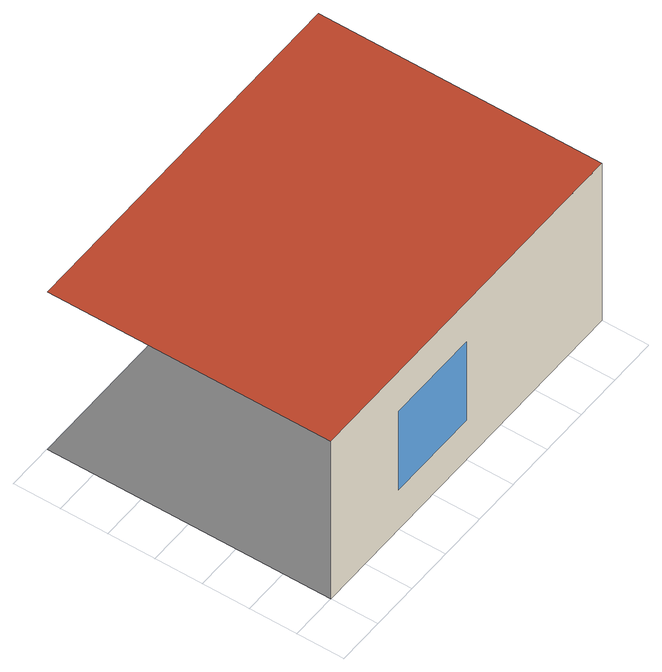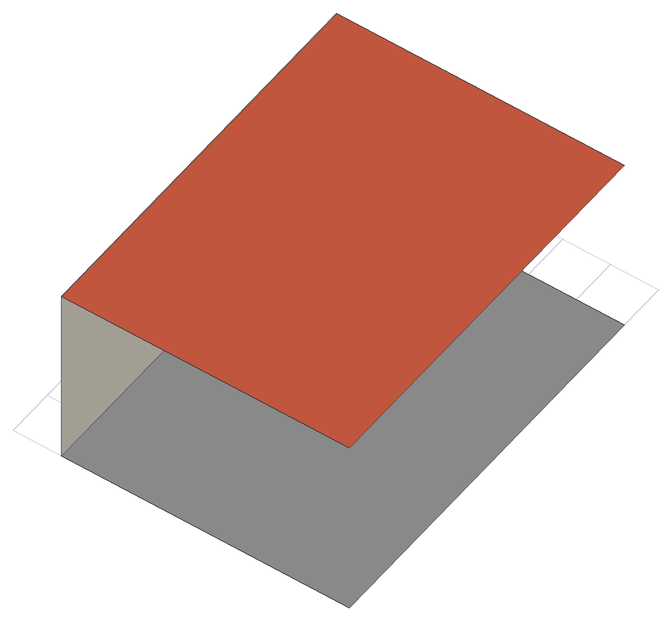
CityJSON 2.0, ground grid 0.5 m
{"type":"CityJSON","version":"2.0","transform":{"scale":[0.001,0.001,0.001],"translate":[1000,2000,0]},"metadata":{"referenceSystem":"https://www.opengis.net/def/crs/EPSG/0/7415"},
"CityObjects":{
"building1":{"type":"Building","geometry":[{"type":"MultiSurface","lod":"2","boundaries":[[[0,1,2,3]],[[0,1,4,5]],[[6,7,8,9]],[[5,4,10,11]]],"semantics":{"surfaces":[{"type":"GroundSurface"},{"type":"WallSurface"},{"type":"Window"},{"type":"RoofSurface"}],"values":[0,1,2,3]}}]}
},
"vertices":[
[0,0,0],[4000,0,0],[4000,3000,0],[0,3000,0],[4000,0,2000],[0,0,2000],[1000,0,500],[2000,0,500],[2000,0,1500],[1000,0,1500],[4000,3000,2000],[0,3000,2000]
]}
